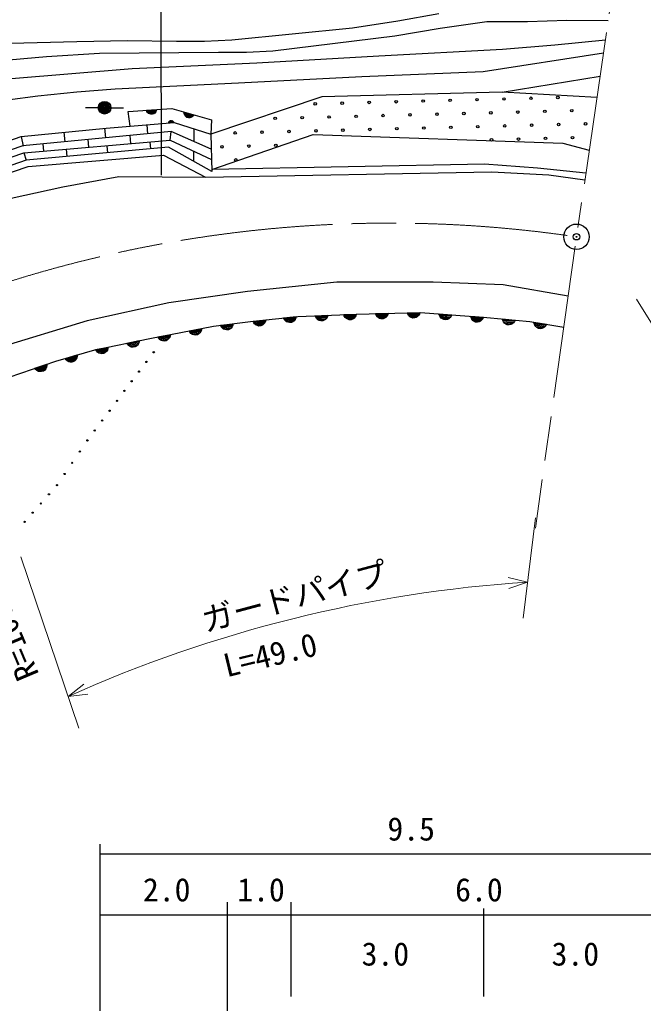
# Model space of a CAD drawing. Units: millimetres, scale not verified. Extents: x 40000 to 680000, y 20000 to 380000.
# Drawn here: x 311680 to 360738, y 243446 to 320744 of the extents above; entities that cross this region are included whole.
import ezdxf
from ezdxf.enums import TextEntityAlignment as Align

# ---------------------------------------------------------------- set-up
doc = ezdxf.new("R2010")
doc.units = ezdxf.units.MM
doc.header["$LTSCALE"] = 1000
doc.header["$PDMODE"] = 32
doc.header["$PDSIZE"] = 500
doc.linetypes.add('CHAIN', pattern=[18.5, 12, -1.5, 3.5, -1.5])
for name, color, linetype, lineweight in [('M-BGD', 7, 'Continuous', 25), ('M-BMK', 2, 'CHAIN', 13), ('M-BMK-SRVR', 3, 'Continuous', 25), ('M-STR-HTXT', 7, 'Continuous', 13), ('M-STR-STRC', 7, 'Continuous', 25)]:
    doc.layers.add(name, color=color, linetype=linetype, lineweight=lineweight)
doc.layers.add('M-OTRS', color=6, linetype='Continuous')
doc.styles.add('ＭＳ ゴシック', font='')
doc.styles.get('ＭＳ ゴシック').set_extended_font_data('MS Gothic')

msp = doc.modelspace()

# ---------------------------------------------------------------- linework, layer by layer
at = {"layer": 'M-BGD'}
for p, q in [((344651, 321196), (341429, 320615)), ((337870, 320080), (328378, 319138)), ((341429, 320615), (337870, 320080)), ((341189, 319472), (344748, 320082)), ((344748, 320082), (348421, 320604)), ((348421, 320604), (351626, 320604)), ((351626, 320604), (354729, 320711)), ((354729, 320711), (357974, 320679)), ((331604, 318301), (341189, 319472)), ((316168, 319012), (306382, 318767)), ((320168, 319069), (316168, 319012)), ((324020, 319022), (320168, 319069)), ((326219, 319029), (324020, 319022)), ((328378, 319138), (326219, 319029)), ((353770, 318731), (349672, 318409)), ((357749, 319143), (353770, 318731)), ((309637, 317490), (313781, 317847)), ((313781, 317847), (317973, 318106)), ((317973, 318106), (327327, 318199)), ((327327, 318199), (329529, 318200)), ((329529, 318200), (331604, 318301)), ((339919, 317889), (330324, 317321)), ((349672, 318409), (339919, 317889)), ((348140, 316662), (357603, 318146)), ((330324, 317321), (320531, 316885)), ((320531, 316885), (311031, 316088)), ((328883, 315774), (338600, 316277)), ((338600, 316277), (348140, 316662)), ((349641, 315042), (357333, 316301)), ((319188, 315314), (328883, 315774)), ((310730, 314451), (313112, 314753)), ((313112, 314753), (316170, 315087)), ((316170, 315087), (319188, 315314)), ((335448, 314675), (326730, 311757)), ((349641, 315042), (335448, 314675)), ((357089, 314635), (349641, 315042)), ((317856, 313821), (316856, 313820)), ((318856, 313822), (319856, 313823)), ((320216, 313524), (323650, 313756)), ((320383, 312379), (320216, 313524)), ((321649, 313621), (322447, 313675)), ((321687, 313527), (321649, 313621)), ((321684, 313575), (322418, 313625)), ((321740, 313451), (321687, 313527)), ((322405, 313576), (321703, 313528)), ((321722, 313481), (322393, 313527)), ((321825, 313376), (321740, 313451)), ((322348, 313476), (321773, 313437)), ((321824, 313392), (322303, 313424)), ((321908, 313334), (321825, 313376)), ((322227, 313371), (321907, 313350)), ((322006, 313308), (321908, 313334)), ((322134, 313317), (322006, 313308)), ((322228, 313355), (322134, 313317)), ((322304, 313409), (322228, 313355)), ((322379, 313494), (322304, 313409)), ((322421, 313577), (322379, 313494)), ((322447, 313675), (322421, 313577)), ((323650, 313756), (326758, 312876)), ((324611, 313384), (324606, 313485)), ((324606, 313485), (325376, 313267)), ((324636, 313294), (324611, 313384)), ((324624, 313430), (325332, 313230)), ((325304, 313188), (324627, 313380)), ((324629, 313329), (325275, 313146)), ((324691, 313195), (324636, 313294)), ((325216, 313113), (324662, 313270)), ((324755, 313127), (324691, 313195)), ((324695, 313211), (325157, 313080)), ((324838, 313070), (324755, 313127)), ((325067, 313055), (324759, 313143)), ((324961, 313035), (324838, 313070)), ((325153, 313064), (325063, 313040)), ((325251, 313120), (325153, 313064)), ((325319, 313184), (325251, 313120)), ((325376, 313267), (325319, 313184)), ((318476, 312218), (323841, 312670)), ((321681, 312488), (321749, 311784)), ((323393, 312633), (323405, 312682)), ((323792, 312666), (323393, 312633)), ((323405, 312682), (323425, 312724)), ((323406, 312666), (323773, 312697)), ((323754, 312727), (323419, 312699)), ((323425, 312724), (323462, 312767)), ((323441, 312733), (323728, 312757)), ((323462, 312767), (323500, 312794)), ((323693, 312786), (323470, 312767)), ((323500, 312794), (323546, 312814)), ((323516, 312795), (323643, 312806)), ((323546, 312814), (323610, 312819)), ((323610, 312819), (323659, 312808)), ((323659, 312808), (323701, 312787)), ((323701, 312787), (323744, 312750)), ((323744, 312750), (323772, 312713)), ((323772, 312713), (323792, 312666)), ((323841, 312670), (326730, 311757)), ((325063, 313040), (324961, 313035)), ((326758, 312876), (326730, 311757)), ((296286, 306091), (311797, 311575)), ((311790, 311572), (311962, 310801)), ((311797, 311575), (318476, 312218)), ((323602, 311963), (311919, 310838)), ((315164, 311899), (315235, 311157)), ((318361, 312207), (318432, 311465)), ((320343, 311649), (320399, 311003)), ((323520, 311272), (323602, 311963)), ((326757, 310560), (323602, 311963)), ((325392, 312180), (325393, 311166)), ((326730, 311757), (326797, 308818)), ((326793, 308970), (334773, 311713)), ((334773, 311713), (354407, 311037)), ((311919, 310838), (296349, 305463)), ((312008, 310282), (323520, 311272)), ((313514, 310992), (313564, 310416)), ((317040, 311331), (317093, 310719)), ((318526, 310842), (318577, 310281)), ((321911, 311133), (321961, 310588)), ((323520, 311272), (326775, 309763)), ((354407, 311037), (356482, 310487)), ((297331, 305203), (312008, 310282)), ((312008, 310282), (312198, 309701)), ((323394, 310718), (312198, 309701)), ((312348, 309212), (322987, 310094)), ((315338, 310568), (315391, 309991)), ((322987, 310094), (326310, 308373)), ((326797, 308818), (323394, 310718)), ((325361, 310419), (325361, 309620)), ((312198, 309701), (297453, 304685)), ((304117, 306396), (312348, 309212)), ((348251, 309392), (326793, 308970)), ((352403, 309077), (348251, 309392)), ((315075, 307598), (319481, 308432)), ((319481, 308432), (326310, 308373)), ((326310, 308373), (348824, 308800)), ((348824, 308800), (353310, 308548)), ((356218, 308682), (352403, 309077)), ((353310, 308548), (356141, 308155)), ((307609, 305974), (315075, 307598)), ((336628, 300106), (329606, 299388)), ((344214, 300113), (336628, 300106)), ((349704, 299919), (344214, 300113)), ((354827, 299021), (349704, 299919)), ((329606, 299388), (323419, 298484)), ((323419, 298484), (316999, 297075)), ((333549, 297430), (338170, 297605)), ((337171, 297567), (338170, 297605)), ((338170, 297605), (338135, 297483)), ((338170, 297605), (343209, 297737)), ((339670, 297644), (340669, 297670)), ((339713, 297525), (339670, 297644)), ((339711, 297585), (340631, 297609)), ((340669, 297670), (340632, 297549)), ((342169, 297710), (343169, 297736)), ((342212, 297591), (342169, 297710)), ((342210, 297651), (343130, 297675)), ((343112, 297615), (342232, 297591)), ((343132, 297615), (343074, 297513)), ((343169, 297736), (343132, 297615)), ((343209, 297737), (348426, 297339)), ((344695, 297503), (344664, 297626)), ((344664, 297626), (345662, 297550)), ((316999, 297075), (309715, 294872)), ((326915, 296658), (330041, 297044)), ((327472, 296726), (328464, 296849)), ((328464, 296849), (328439, 296725)), ((330041, 297044), (333549, 297430)), ((330041, 297044), (331035, 297153)), ((330093, 296929), (330041, 297044)), ((330087, 296988), (331001, 297089)), ((330164, 296836), (330093, 296929)), ((330988, 297027), (330113, 296931)), ((330140, 296873), (330975, 296965)), ((330274, 296747), (330164, 296836)), ((330922, 296899), (330206, 296820)), ((330272, 296767), (330869, 296833)), ((330959, 296923), (330871, 296813)), ((331008, 297029), (330959, 296923)), ((331035, 297153), (331008, 297029)), ((332438, 297307), (333432, 297417)), ((332491, 297192), (332438, 297307)), ((332484, 297252), (333399, 297353)), ((332561, 297100), (332491, 297192)), ((333385, 297291), (332511, 297195)), ((332537, 297137), (333372, 297229)), ((332672, 297011), (332561, 297100)), ((333319, 297163), (332603, 297084)), ((332670, 297031), (333266, 297097)), ((332778, 296962), (332672, 297011)), ((333173, 297026), (332776, 296982)), ((332901, 296936), (332778, 296962)), ((333060, 296953), (332901, 296936)), ((333175, 297006), (333060, 296953)), ((333268, 297077), (333175, 297006)), ((333357, 297187), (333268, 297077)), ((333405, 297293), (333357, 297187)), ((333432, 297417), (333405, 297293)), ((334930, 297482), (335930, 297520)), ((334975, 297364), (334930, 297482)), ((334973, 297424), (335892, 297458)), ((335039, 297266), (334975, 297364)), ((335874, 297398), (334995, 297364)), ((335017, 297305), (335857, 297337)), ((335142, 297170), (335039, 297266)), ((335799, 297275), (335079, 297247)), ((335142, 297190), (335741, 297212)), ((335245, 297114), (335142, 297170)), ((335644, 297149), (335244, 297134)), ((335366, 297078), (335245, 297114)), ((335526, 297084), (335366, 297078)), ((335644, 297129), (335526, 297084)), ((335742, 297192), (335644, 297129)), ((335838, 297296), (335742, 297192)), ((335894, 297398), (335838, 297296)), ((335930, 297520), (335894, 297398)), ((337215, 297448), (337171, 297567)), ((337213, 297508), (338132, 297543)), ((337279, 297351), (337215, 297448)), ((338115, 297483), (337235, 297449)), ((337257, 297390), (338097, 297422)), ((337383, 297255), (337279, 297351)), ((338039, 297360), (337320, 297332)), ((337382, 297275), (337981, 297297)), ((337485, 297198), (337383, 297255)), ((337884, 297234), (337484, 297218)), ((337606, 297163), (337485, 297198)), ((337766, 297169), (337606, 297163)), ((337885, 297214), (337766, 297169)), ((337982, 297277), (337885, 297214)), ((338078, 297381), (337982, 297277)), ((338135, 297483), (338078, 297381)), ((339775, 297427), (339713, 297525)), ((340612, 297549), (339733, 297526)), ((339754, 297466), (340594, 297488)), ((339878, 297329), (339775, 297427)), ((340536, 297427), (339816, 297408)), ((339877, 297349), (340477, 297365)), ((339979, 297272), (339878, 297329)), ((340379, 297303), (339979, 297292)), ((340100, 297235), (339979, 297272)), ((340260, 297239), (340100, 297235)), ((340379, 297283), (340260, 297239)), ((340478, 297345), (340379, 297283)), ((340575, 297448), (340478, 297345)), ((340632, 297549), (340575, 297448)), ((342275, 297492), (342212, 297591)), ((342254, 297532), (343093, 297554)), ((342377, 297395), (342275, 297492)), ((343035, 297492), (342315, 297474)), ((342377, 297415), (342976, 297431)), ((342479, 297338), (342377, 297395)), ((342878, 297368), (342478, 297358)), ((342600, 297301), (342479, 297338)), ((342760, 297305), (342600, 297301)), ((342879, 297348), (342760, 297305)), ((342977, 297411), (342879, 297348)), ((343074, 297513), (342977, 297411)), ((344747, 297399), (344695, 297503)), ((344700, 297563), (345617, 297493)), ((345593, 297435), (344715, 297502)), ((344730, 297440), (345568, 297376)), ((344839, 297292), (344747, 297399)), ((345504, 297321), (344786, 297376)), ((344935, 297224), (344839, 297292)), ((344841, 297312), (345439, 297266)), ((345051, 297175), (344935, 297224)), ((345335, 297214), (344936, 297244)), ((345211, 297163), (345051, 297175)), ((345333, 297194), (345211, 297163)), ((345438, 297246), (345333, 297194)), ((345545, 297338), (345438, 297246)), ((345613, 297433), (345545, 297338)), ((345662, 297550), (345613, 297433)), ((347188, 297313), (347157, 297436)), ((347157, 297436), (348154, 297359)), ((347240, 297209), (347188, 297313)), ((347193, 297373), (348110, 297303)), ((348085, 297244), (347208, 297311)), ((347223, 297250), (348061, 297186)), ((347332, 297101), (347240, 297209)), ((347997, 297131), (347279, 297186)), ((347427, 297034), (347332, 297101)), ((347334, 297121), (347932, 297076)), ((347544, 296985), (347427, 297034)), ((347828, 297023), (347429, 297054)), ((347704, 296973), (347544, 296985)), ((347826, 297003), (347704, 296973)), ((347931, 297056), (347826, 297003)), ((348038, 297148), (347931, 297056)), ((348105, 297243), (348038, 297148)), ((348154, 297359), (348105, 297243)), ((348426, 297339), (351807, 297023)), ((349677, 297101), (349648, 297225)), ((349648, 297225), (350644, 297132)), ((349728, 296996), (349677, 297101)), ((349683, 297161), (350599, 297076)), ((350573, 297018), (349697, 297099)), ((349711, 297038), (350548, 296960)), ((349818, 296887), (349728, 296996)), ((350482, 296906), (349766, 296973)), ((349912, 296818), (349818, 296887)), ((349820, 296907), (350417, 296851)), ((350312, 296801), (349914, 296838)), ((350415, 296832), (350310, 296781)), ((350524, 296922), (350415, 296832)), ((350593, 297016), (350524, 296922)), ((350644, 297132), (350593, 297016)), ((351807, 297023), (354483, 296589)), ((352155, 296845), (352135, 296970)), ((352135, 296970), (353122, 296810)), ((352198, 296737), (352155, 296845)), ((352165, 296904), (353073, 296757)), ((353044, 296701), (352175, 296842)), ((321929, 295701), (326915, 296658)), ((325010, 296292), (325993, 296481)), ((325072, 296182), (325010, 296292)), ((325061, 296241), (325965, 296414)), ((325150, 296095), (325072, 296182)), ((325956, 296352), (325092, 296186)), ((325123, 296131), (325948, 296289)), ((325267, 296016), (325150, 296095)), ((325900, 296219), (325193, 296083)), ((325263, 296035), (325853, 296148)), ((325766, 296071), (325373, 295995)), ((325856, 296129), (325770, 296051)), ((325936, 296246), (325856, 296129)), ((325976, 296355), (325936, 296246)), ((325993, 296481), (325976, 296355)), ((327526, 296612), (327472, 296726)), ((327519, 296672), (328432, 296785)), ((327598, 296520), (327526, 296612)), ((328419, 296723), (327546, 296615)), ((327573, 296558), (328407, 296661)), ((327709, 296433), (327598, 296520)), ((328355, 296594), (327640, 296505)), ((327707, 296453), (328302, 296527)), ((327816, 296386), (327709, 296433)), ((328210, 296455), (327813, 296406)), ((327940, 296361), (327816, 296386)), ((328099, 296381), (327940, 296361)), ((328213, 296435), (328099, 296381)), ((328305, 296507), (328213, 296435)), ((328392, 296618), (328305, 296507)), ((328439, 296725), (328392, 296618)), ((330380, 296699), (330274, 296747)), ((330776, 296762), (330378, 296718)), ((330504, 296672), (330380, 296699)), ((330663, 296689), (330504, 296672)), ((330778, 296742), (330663, 296689)), ((330871, 296813), (330778, 296742)), ((350028, 296767), (349912, 296818)), ((350187, 296752), (350028, 296767)), ((350310, 296781), (350187, 296752)), ((352185, 296779), (353014, 296645)), ((352281, 296622), (352198, 296737)), ((352945, 296595), (352235, 296710)), ((352370, 296547), (352281, 296622)), ((352284, 296642), (352877, 296545)), ((352482, 296488), (352370, 296547)), ((352768, 296502), (352373, 296566)), ((352640, 296462), (352482, 296488)), ((352765, 296482), (352640, 296462)), ((352873, 296526), (352765, 296482)), ((352988, 296608), (352873, 296526)), ((353063, 296697), (352988, 296608)), ((353122, 296810), (353063, 296697)), ((317592, 294804), (321929, 295701)), ((320105, 295324), (321084, 295526)), ((320168, 295214), (320105, 295324)), ((320156, 295273), (321057, 295460)), ((321050, 295397), (320188, 295219)), ((320220, 295164), (321042, 295334)), ((321031, 295291), (320953, 295173)), ((321069, 295401), (321031, 295291)), ((321084, 295526), (321069, 295401)), ((322555, 295821), (323537, 296010)), ((322617, 295711), (322555, 295821)), ((322606, 295770), (323509, 295943)), ((322695, 295624), (322617, 295711)), ((323501, 295881), (322637, 295715)), ((322668, 295660), (323493, 295818)), ((322812, 295545), (322695, 295624)), ((323445, 295748), (322738, 295612)), ((322808, 295564), (323397, 295677)), ((322921, 295505), (322812, 295545)), ((323310, 295600), (322918, 295524)), ((323047, 295488), (322921, 295505)), ((323204, 295518), (323047, 295488)), ((323314, 295580), (323204, 295518)), ((323401, 295658), (323314, 295580)), ((323480, 295775), (323401, 295658)), ((323521, 295884), (323480, 295775)), ((323537, 296010), (323521, 295884)), ((325377, 295976), (325267, 296016)), ((325502, 295959), (325377, 295976)), ((325659, 295989), (325502, 295959)), ((325770, 296051), (325659, 295989)), ((314531, 293908), (317592, 294804)), ((317657, 294817), (318636, 295020)), ((317720, 294708), (317657, 294817)), ((317708, 294767), (318609, 294953)), ((317799, 294622), (317720, 294708)), ((318602, 294890), (317740, 294712)), ((317771, 294657), (318594, 294827)), ((317917, 294545), (317799, 294622)), ((318547, 294757), (317842, 294611)), ((317913, 294564), (318501, 294686)), ((318027, 294506), (317917, 294545)), ((318415, 294607), (318023, 294526)), ((318153, 294491), (318027, 294506)), ((318310, 294524), (318153, 294491)), ((318419, 294587), (318310, 294524)), ((318505, 294666), (318419, 294587)), ((318583, 294784), (318505, 294666)), ((318621, 294894), (318583, 294784)), ((318636, 295020), (318621, 294894)), ((320247, 295129), (320168, 295214)), ((320366, 295051), (320247, 295129)), ((320996, 295263), (320291, 295117)), ((320362, 295071), (320949, 295192)), ((320476, 295013), (320366, 295051)), ((320863, 295113), (320472, 295032)), ((320601, 294998), (320476, 295013)), ((320758, 295030), (320601, 294998)), ((320867, 295094), (320758, 295030)), ((320953, 295173), (320867, 295094)), ((307081, 291383), (314531, 293908)), ((315256, 294120), (316216, 294401)), ((315328, 294016), (315256, 294120)), ((315311, 294074), (316194, 294332)), ((315414, 293937), (315328, 294016)), ((316192, 294269), (315347, 294022)), ((315383, 293970), (316189, 294206)), ((315538, 293869), (315414, 293937)), ((316149, 294131), (315458, 293929)), ((315532, 293888), (316108, 294057)), ((315651, 293840), (315538, 293869)), ((316029, 293971), (315645, 293859)), ((315777, 293835), (315651, 293840)), ((315931, 293880), (315777, 293835)), ((316034, 293952), (315931, 293880)), ((316114, 294038), (316034, 293952)), ((316181, 294162), (316114, 294038)), ((316211, 294275), (316181, 294162)), ((316216, 294401), (316211, 294275)), ((312878, 293348), (313826, 293669)), ((312955, 293247), (312878, 293348)), ((312936, 293304), (313807, 293599)), ((313044, 293172), (312955, 293247)), ((313807, 293536), (312974, 293254)), ((313012, 293203), (313808, 293473)), ((313171, 293109), (313044, 293172)), ((313770, 293397), (313088, 293166)), ((313164, 293128), (313733, 293321)), ((313285, 293084), (313171, 293109)), ((313657, 293232), (313278, 293103)), ((313411, 293085), (313285, 293084)), ((313563, 293136), (313411, 293085)), ((313663, 293213), (313563, 293136)), ((313739, 293302), (313663, 293213)), ((313802, 293428), (313739, 293302)), ((313826, 293542), (313802, 293428)), ((313826, 293669), (313826, 293542)), ((318002, 242801), (318002, 255945)), ((318002, 255189), (365382, 255189)), ((328002, 251407), (328002, 242801)), ((333002, 251407), (333002, 243978)), ((348171, 250907), (348171, 243978)), ((318002, 250407), (333002, 250407)), ((333002, 250407), (348171, 250407)), ((348171, 250407), (362882, 250407))]:
    msp.add_line(p, q, dxfattribs=at)
for centre, radius in [((349777, 314515), 100), ((351898, 314570), 100), ((354019, 314625), 100), ((318356, 313822), 500), ((318356, 313822), 440), ((318356, 313822), 380), ((318356, 313822), 320), ((318356, 313822), 260), ((318356, 313822), 200), ((318356, 313822), 140), ((318356, 313822), 80), ((318356, 313822), 20), ((334932, 314131), 100), ((337053, 314186), 100), ((339173, 314241), 100), ((341294, 314296), 100), ((343415, 314351), 100), ((345536, 314405), 100), ((347656, 314460), 100), ((331778, 312988), 100), ((333899, 313043), 100), ((336020, 313098), 100), ((338141, 313153), 100), ((340261, 313208), 100), ((342382, 313263), 100), ((344503, 313318), 100), ((346624, 313373), 100), ((348744, 313428), 100), ((350865, 313483), 100), ((352986, 313538), 100), ((355106, 313592), 100), ((343470, 312230), 100), ((345591, 312285), 100), ((347711, 312340), 100), ((349832, 312395), 100), ((351953, 312450), 100), ((354074, 312505), 100), ((356194, 312560), 100), ((328625, 311845), 100), ((330746, 311900), 100), ((332866, 311955), 100), ((334987, 312010), 100), ((337108, 312065), 100), ((339228, 312120), 100), ((341349, 312175), 100), ((353041, 311417), 100), ((355161, 311472), 100), ((327592, 310757), 100), ((329713, 310812), 100), ((331833, 310867), 100), ((348799, 311307), 100), ((350920, 311362), 100), ((328680, 309724), 100), ((322226, 294608), 50), ((321648, 293850), 50), ((321070, 293091), 50), ((320492, 292332), 50), ((319915, 291574), 50), ((319333, 290795), 50), ((318752, 290016), 50), ((318170, 289237), 50), ((317589, 288458), 50), ((317007, 287679), 50), ((316410, 286801), 50), ((315812, 285922), 50), ((315214, 285044), 50), ((314616, 284165), 50), ((313980, 283445), 50), ((313343, 282726), 50), ((312706, 282006), 50), ((312069, 281286), 50)]:
    msp.add_circle(centre, radius, dxfattribs=at)
at = {"layer": 'M-BMK'}
for p, q in [((360514, 338032), (355594, 304421)), ((355380, 302936), (352250, 280781)), ((360201, 298780), (383879, 260667)), ((352251, 281605), (351272, 273710))]:
    msp.add_line(p, q, dxfattribs=at)
msp.add_arc((340829, 204752), 100006, 82.00244, 114.76569, dxfattribs=at)
at = {"layer": 'M-BMK-SRVR'}
for radius in [1000, 30]:
    msp.add_circle((355480, 303683), radius, dxfattribs=at)
at = {"layer": 'M-OTRS'}
msp.add_point((355480, 303683), dxfattribs=at)
at = {"layer": 'M-STR-HTXT'}
for p, q in [((311766, 278524), (316334, 265078)), ((350105, 276896), (351623, 276547)), ((351623, 276547), (350145, 276057)), ((315490, 267561), (316718, 268521)), ((317037, 267744), (315490, 267561))]:
    msp.add_line(p, q, dxfattribs=at)
msp.add_arc((358488, 171806), 104966, 93.74976, 114.18201, dxfattribs=at)
at = {"layer": 'M-STR-STRC'}
msp.add_line((322785, 321495), (322816, 308529), dxfattribs=at)

# ---------------------------------------------------------------- texts
at = {"layer": 'M-BGD', "style": 'ＭＳ ゴシック'}
for s, p in [('9.5', (340607, 255689)), ('2.0', (321377, 250907)), ('1.0', (328797, 250907)), ('6.0', (345934, 250907)), ('3.0', (338578, 245861)), ('3.0', (353518, 245861))]:
    msp.add_text(s, height=1833, dxfattribs=at).set_placement(p, align=Align.BOTTOM_LEFT)
at = {"layer": 'M-STR-HTXT', "style": 'ＭＳ ゴシック'}
for s, rotation, p in [('ガードパイプ', 14.9, (326430, 272084)), ('R=100', 112.9, (313737, 269517)), ('L=49.0', 13.6, (328098, 268530))]:
    msp.add_text(s, height=1833, rotation=rotation, dxfattribs=at).set_placement(p, align=Align.BOTTOM_LEFT)

doc.saveas('drawing.dxf')
